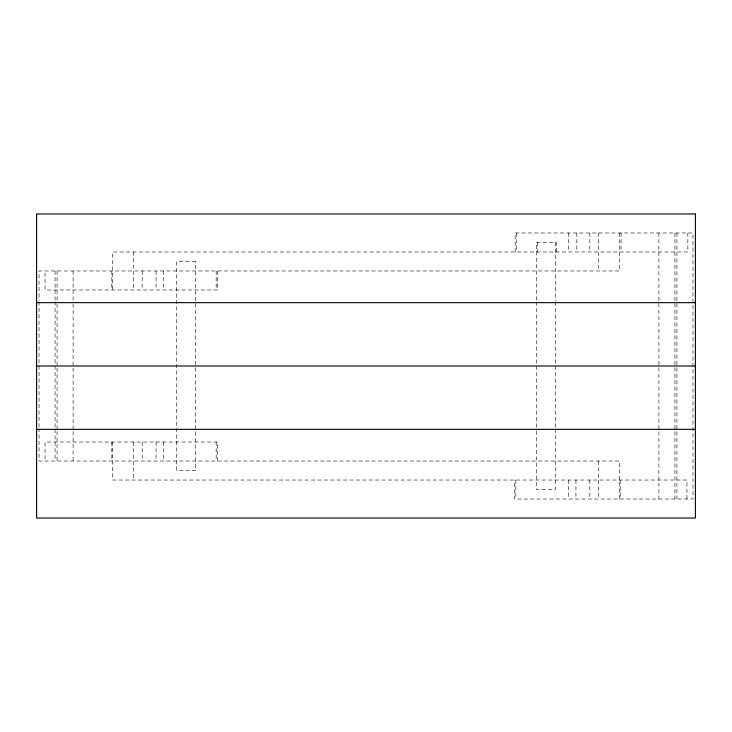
<?xml version="1.0" encoding="UTF-8"?>
<svg xmlns="http://www.w3.org/2000/svg" width="732" height="732" viewBox="0 0 732 732"><rect width="100%" height="100%" fill="white"/><g stroke="black" fill="none" stroke-linecap="round" stroke-linejoin="round"><path stroke-width="0.55" stroke-dasharray="3.66 2.75" d="M687.842 232.977L687.842 251.973L112.618 251.973L112.618 289.982M686.955 499.023L686.955 480.027L112.618 480.027L112.618 442.018M676.935 232.977L676.935 499.023M674.931 232.977L674.931 499.023M658.91 232.977L658.91 499.023M621.065 232.977L621.065 251.973M620.178 480.027L620.178 499.023M619.382 232.977L619.382 270.977L39.034 270.977L39.034 300.568M619.382 499.023L619.382 461.023L39.034 461.023L39.034 429.153M598.273 232.977L598.273 270.977M598.273 461.023L598.273 499.023M589.827 232.977L589.827 251.973M589.827 480.027L589.827 499.023M576.816 232.977L576.816 251.973M575.928 480.027L575.928 499.023M568.709 232.977L568.709 251.973M568.709 480.027L568.709 499.023M556.265 251.973L556.265 242.475L536.373 242.475L536.373 300.806M555.378 242.475L555.378 300.806M555.378 301.95L555.378 364.856M555.378 366L555.378 427.762M555.378 428.906L555.378 489.525L536.373 489.525L536.373 428.906M537.261 242.475L537.261 251.973M536.373 301.95L536.373 364.856M536.373 366L536.373 427.762M516.719 232.977L516.719 251.973M515.831 480.027L515.831 499.023M515.145 251.973L515.145 232.977L692.966 232.977L692.966 499.023L514.267 499.023L514.267 480.027M217.733 270.977L217.733 289.982L45.045 289.982L45.045 270.977M217.733 461.023L217.733 442.018L45.045 442.018L45.045 461.023M216.169 270.977L216.169 289.982M216.169 442.018L216.169 461.023M163.291 270.977L163.291 289.982M163.291 442.018L163.291 461.023M156.072 270.977L156.072 289.982M156.072 442.018L156.072 461.023M142.173 270.977L142.173 289.982M142.173 442.018L142.173 461.023M133.727 251.973L133.727 289.982M133.727 442.018L133.727 480.027M111.822 270.977L111.822 289.982M111.822 442.018L111.822 461.023M73.09 270.977L73.09 302.847M73.09 303.981L73.09 430.297M73.09 431.432L73.09 461.023M57.069 270.977L57.069 302.847M57.069 303.981L57.069 430.297M57.069 431.432L57.069 461.023M55.065 270.977L55.065 300.568M55.065 301.703L55.065 428.019M55.065 429.153L55.065 461.023M39.034 301.703L39.034 428.019M195.627 261.48L176.622 261.48L176.632 470.52L195.627 470.52L195.609 261.48"/><path stroke-width="1.1" d="M36.6 302.655L695.4 302.655M36.6 366L695.4 366M36.6 429.345L695.4 429.345M695.4 213.973L36.6 213.973L36.6 518.027L695.4 518.027L695.4 213.973"/></g></svg>
